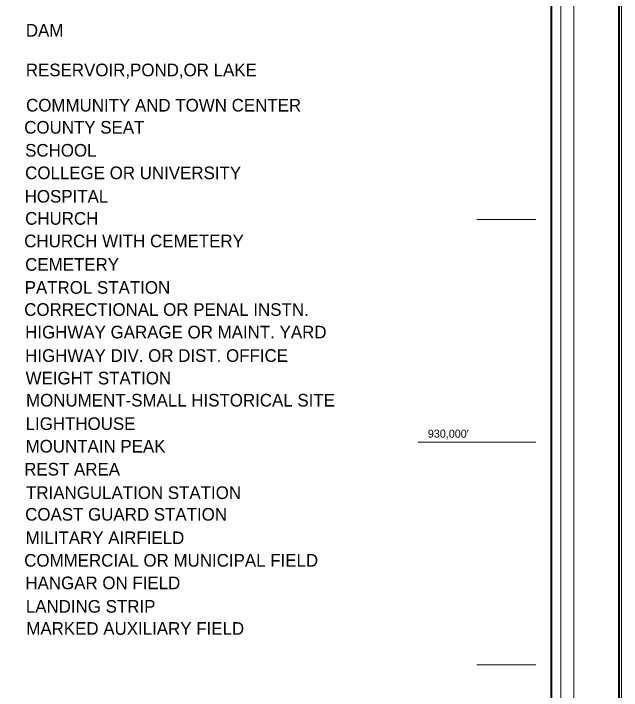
# Model space of a CAD drawing. Extents: x 698075 to 795126, y 261979 to 380137.
# Drawn here: x 786809 to 795126, y 280063 to 289330 of the extents above; entities that cross this region are included whole.
import ezdxf
from ezdxf.enums import TextEntityAlignment as Align

# ---------------------------------------------------------------- set-up
doc = ezdxf.new("R2010")
doc.units = 0
doc.header["$LTSCALE"] = 56
for name, color, linetype, lineweight in [('1', 7, 'Continuous', 25), ('20', 7, 'Continuous', 40), ('61', 7, 'Continuous', 13)]:
    doc.layers.add(name, color=color, linetype=linetype, lineweight=lineweight)

msp = doc.modelspace()

# ---------------------------------------------------------------- linework, layer by layer
at = {"layer": '1', "lineweight": 13}
msp.add_lwpolyline([(795126.29, 261978.99), (698495.65, 261978.99), (698495.65, 318376.03), (795126.29, 318376.03)], close=True, dxfattribs=at)
at = {"layer": '20'}
for points in [[(698530.65, 318341.03), (795091.29, 318341.03), (795091.29, 262013.99), (698530.65, 262013.99)], [(701718.5, 317232.06), (794165.78, 317232.06), (794165.78, 263105.7), (701718.5, 263105.7)]]:
    msp.add_lwpolyline(points, close=True, dxfattribs=at)
at = {"layer": '20', "lineweight": 13}
msp.add_lwpolyline([(701409.31, 317557.53), (701409.31, 262796.42), (701587.86, 262975.09), (701587.86, 317362.7), (794296.39, 317362.7), (794296.39, 262975.09), (701587.86, 262975.09), (701409.31, 262796.42), (794474.97, 262796.42), (794474.97, 317557.53)], close=True, dxfattribs=at)
at = {"layer": '61'}
for p, q in [((793148.05, 286512), (793952.55, 286512)), ((792343.55, 283464), (793952.55, 283464)), ((793148.05, 280416), (793952.55, 280416))]:
    msp.add_line(p, q, dxfattribs=at)

# ---------------------------------------------------------------- texts
at = {"layer": '20'}
for s, p in [('DAM', (786977.13, 289014.57)), ('RESERVOIR,POND,OR LAKE', (786977.13, 288471.78)), ('COMMUNITY AND TOWN CENTER', (786980.08, 287989.05)), ('COUNTY SEAT', (786954.89, 287686.64)), ('SCHOOL', (786967.49, 287371.64)), ('COLLEGE OR UNIVERSITY', (786967.49, 287062.93)), ('HOSPITAL', (786961.19, 286741.62)), ('CHURCH', (786967.49, 286439.22)), ('CHURCH WITH CEMETERY', (786954.89, 286130.51)), ('CEMETERY', (786967.49, 285809.2)), ('PATROL STATION', (786961.19, 285494.19)), ('CORRECTIONAL OR PENAL INSTN.', (786954.89, 285191.79)), ('HIGHWAY GARAGE OR MAINT. YARD', (786967.49, 284883.08)), ('HIGHWAY DIV. OR DIST. OFFICE', (786967.49, 284561.77)), ('WEIGHT STATION', (786973.78, 284253.07)), ('MONUMENT-SMALL HISTORICAL SITE', (786980.08, 283950.66)), ('LIGHTHOUSE', (786973.78, 283629.35)), ('MOUNTAIN PEAK', (786973.78, 283320.65)), ('REST AREA', (786954.89, 283005.64)), ('TRIANGULATION STATION', (786980.08, 282684.33)), ('COAST GUARD STATION', (786967.49, 282388.23)), ('MILITARY AIRFIELD', (786973.78, 282066.92)), ('COMMERCIAL OR MUNICIPAL FIELD', (786954.89, 281758.21)), ('HANGAR ON FIELD', (786970.64, 281449.51)), ('LANDING STRIP', (786976.93, 281128.2)), ('MARKED AUXILIARY FIELD', (786983.23, 280825.79))]:
    msp.add_text(s, height=172.9, dxfattribs=at).set_placement(p)
at = {"layer": '61'}
msp.add_text("930,000'", height=110, dxfattribs=at).set_placement((792757.36, 283524), align=Align.CENTER)

doc.saveas('drawing.dxf')
